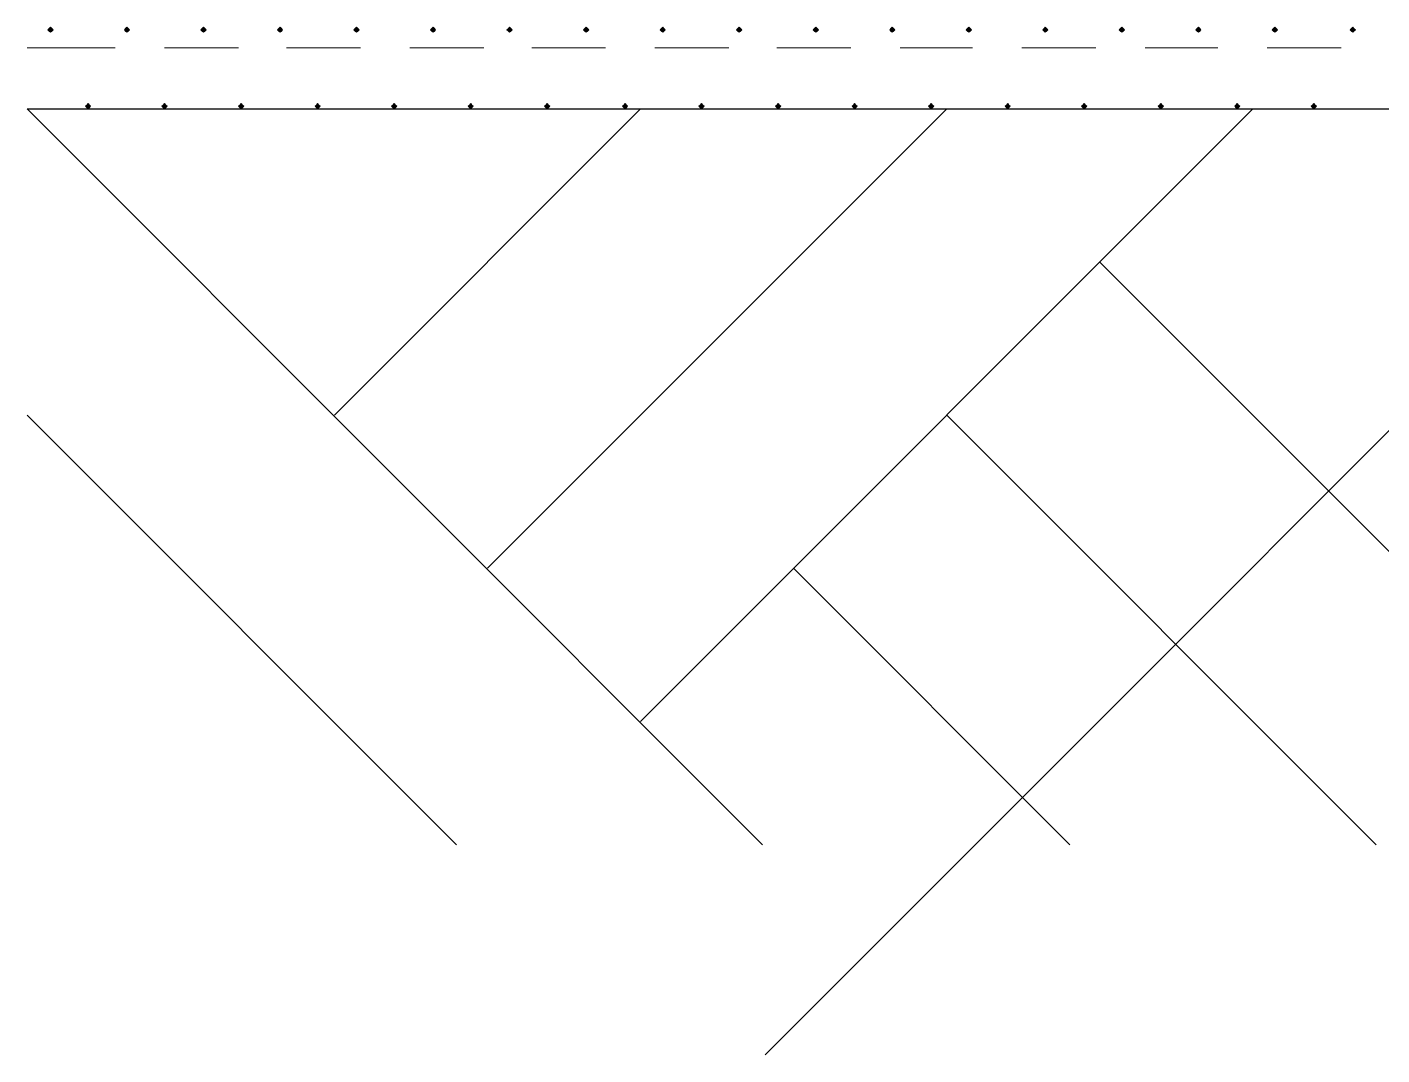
# Model space of a CAD drawing. Header units: millimetres. Extents: x 0 to 420, y 0 to 297.
# Drawn here: x 44.56 to 66.66, y 60.77 to 77.53 of the extents above; entities that cross this region are included whole.
import ezdxf

# ---------------------------------------------------------------- set-up
doc = ezdxf.new("R2010")
doc.units = ezdxf.units.MM

msp = doc.modelspace()

# ---------------------------------------------------------------- hatches: boundary and pattern name
for points in [[(44.937, 77.534), (44.916, 77.512), (44.895, 77.491), (44.916, 77.47), (44.937, 77.449), (44.958, 77.47), (44.979, 77.491), (44.958, 77.512), (44.937, 77.534)], [(46.186, 77.534), (46.164, 77.512), (46.143, 77.491), (46.164, 77.47), (46.186, 77.449), (46.207, 77.47), (46.228, 77.491), (46.207, 77.512), (46.186, 77.534)], [(47.435, 77.534), (47.413, 77.512), (47.392, 77.491), (47.413, 77.47), (47.435, 77.449), (47.456, 77.47), (47.477, 77.491), (47.456, 77.512), (47.435, 77.534)], [(48.683, 77.534), (48.662, 77.512), (48.641, 77.491), (48.662, 77.47), (48.683, 77.449), (48.705, 77.47), (48.726, 77.491), (48.705, 77.512), (48.683, 77.534)], [(49.932, 77.534), (49.911, 77.512), (49.89, 77.491), (49.911, 77.47), (49.932, 77.449), (49.953, 77.47), (49.975, 77.491), (49.953, 77.512), (49.932, 77.534)], [(51.181, 77.534), (51.16, 77.512), (51.139, 77.491), (51.16, 77.47), (51.181, 77.449), (51.202, 77.47), (51.223, 77.491), (51.202, 77.512), (51.181, 77.534)], [(52.43, 77.534), (52.409, 77.512), (52.387, 77.491), (52.409, 77.47), (52.43, 77.449), (52.451, 77.47), (52.472, 77.491), (52.451, 77.512), (52.43, 77.534)], [(53.679, 77.534), (53.657, 77.512), (53.636, 77.491), (53.657, 77.47), (53.679, 77.449), (53.7, 77.47), (53.721, 77.491), (53.7, 77.512), (53.679, 77.534)], [(54.928, 77.534), (54.906, 77.512), (54.885, 77.491), (54.906, 77.47), (54.928, 77.449), (54.949, 77.47), (54.97, 77.491), (54.949, 77.512), (54.928, 77.534)], [(56.176, 77.534), (56.155, 77.512), (56.134, 77.491), (56.155, 77.47), (56.176, 77.449), (56.198, 77.47), (56.219, 77.491), (56.198, 77.512), (56.176, 77.534)], [(57.425, 77.534), (57.404, 77.512), (57.383, 77.491), (57.404, 77.47), (57.425, 77.449), (57.446, 77.47), (57.468, 77.491), (57.446, 77.512), (57.425, 77.534)], [(58.674, 77.534), (58.653, 77.512), (58.632, 77.491), (58.653, 77.47), (58.674, 77.449), (58.695, 77.47), (58.716, 77.491), (58.695, 77.512), (58.674, 77.534)], [(59.923, 77.534), (59.902, 77.512), (59.881, 77.491), (59.902, 77.47), (59.923, 77.449), (59.944, 77.47), (59.965, 77.491), (59.944, 77.512), (59.923, 77.534)], [(61.172, 77.534), (61.151, 77.512), (61.129, 77.491), (61.151, 77.47), (61.172, 77.449), (61.193, 77.47), (61.214, 77.491), (61.193, 77.512), (61.172, 77.534)], [(62.421, 77.534), (62.399, 77.512), (62.378, 77.491), (62.399, 77.47), (62.421, 77.449), (62.442, 77.47), (62.463, 77.491), (62.442, 77.512), (62.421, 77.534)], [(63.669, 77.534), (63.648, 77.512), (63.627, 77.491), (63.648, 77.47), (63.669, 77.449), (63.691, 77.47), (63.712, 77.491), (63.691, 77.512), (63.669, 77.534)], [(64.918, 77.534), (64.897, 77.512), (64.876, 77.491), (64.897, 77.47), (64.918, 77.449), (64.939, 77.47), (64.961, 77.491), (64.939, 77.512), (64.918, 77.534)], [(66.188, 77.534), (66.167, 77.512), (66.146, 77.491), (66.167, 77.47), (66.188, 77.449), (66.209, 77.47), (66.231, 77.491), (66.209, 77.512), (66.188, 77.534)], [(45.551, 76.285), (45.53, 76.263), (45.508, 76.242), (45.53, 76.221), (45.551, 76.2), (45.572, 76.221), (45.593, 76.242), (45.572, 76.263), (45.551, 76.285)], [(46.8, 76.285), (46.778, 76.263), (46.757, 76.242), (46.778, 76.221), (46.8, 76.2), (46.821, 76.221), (46.842, 76.242), (46.821, 76.263), (46.8, 76.285)], [(48.048, 76.285), (48.027, 76.263), (48.006, 76.242), (48.027, 76.221), (48.048, 76.2), (48.07, 76.221), (48.091, 76.242), (48.07, 76.263), (48.048, 76.285)], [(49.297, 76.285), (49.276, 76.263), (49.255, 76.242), (49.276, 76.221), (49.297, 76.2), (49.318, 76.221), (49.339, 76.242), (49.318, 76.263), (49.297, 76.285)], [(50.546, 76.285), (50.525, 76.263), (50.504, 76.242), (50.525, 76.221), (50.546, 76.2), (50.567, 76.221), (50.588, 76.242), (50.567, 76.263), (50.546, 76.285)], [(51.795, 76.285), (51.774, 76.263), (51.753, 76.242), (51.774, 76.221), (51.795, 76.2), (51.816, 76.221), (51.837, 76.242), (51.816, 76.263), (51.795, 76.285)], [(53.044, 76.285), (53.023, 76.263), (53.001, 76.242), (53.023, 76.221), (53.044, 76.2), (53.065, 76.221), (53.086, 76.242), (53.065, 76.263), (53.044, 76.285)], [(54.314, 76.285), (54.293, 76.263), (54.271, 76.242), (54.293, 76.221), (54.314, 76.2), (54.335, 76.221), (54.356, 76.242), (54.335, 76.263), (54.314, 76.285)], [(55.562, 76.285), (55.541, 76.263), (55.52, 76.242), (55.541, 76.221), (55.562, 76.2), (55.584, 76.221), (55.605, 76.242), (55.584, 76.263), (55.562, 76.285)], [(56.811, 76.285), (56.79, 76.263), (56.769, 76.242), (56.79, 76.221), (56.811, 76.2), (56.832, 76.221), (56.854, 76.242), (56.832, 76.263), (56.811, 76.285)], [(58.06, 76.285), (58.039, 76.263), (58.018, 76.242), (58.039, 76.221), (58.06, 76.2), (58.081, 76.221), (58.103, 76.242), (58.081, 76.263), (58.06, 76.285)], [(59.309, 76.285), (59.288, 76.263), (59.267, 76.242), (59.288, 76.221), (59.309, 76.2), (59.33, 76.221), (59.351, 76.242), (59.33, 76.263), (59.309, 76.285)], [(60.558, 76.285), (60.537, 76.263), (60.516, 76.242), (60.537, 76.221), (60.558, 76.2), (60.579, 76.221), (60.6, 76.242), (60.579, 76.263), (60.558, 76.285)], [(61.807, 76.285), (61.786, 76.263), (61.764, 76.242), (61.786, 76.221), (61.807, 76.2), (61.828, 76.221), (61.849, 76.242), (61.828, 76.263), (61.807, 76.285)], [(63.056, 76.285), (63.034, 76.263), (63.013, 76.242), (63.034, 76.221), (63.056, 76.2), (63.077, 76.221), (63.098, 76.242), (63.077, 76.263), (63.056, 76.285)], [(64.304, 76.285), (64.283, 76.263), (64.262, 76.242), (64.283, 76.221), (64.304, 76.2), (64.326, 76.221), (64.347, 76.242), (64.326, 76.263), (64.304, 76.285)], [(65.553, 76.285), (65.532, 76.263), (65.511, 76.242), (65.532, 76.221), (65.553, 76.2), (65.574, 76.221), (65.596, 76.242), (65.574, 76.263), (65.553, 76.285)]]:
    msp.add_hatch(color=7).paths.add_polyline_path(points)

# ---------------------------------------------------------------- linework, layer by layer
at = {"lineweight": 0}
for points in [[(44.937, 77.534), (44.916, 77.512), (44.895, 77.491), (44.916, 77.47), (44.937, 77.449), (44.958, 77.47), (44.979, 77.491), (44.958, 77.512)], [(46.186, 77.534), (46.164, 77.512), (46.143, 77.491), (46.164, 77.47), (46.186, 77.449), (46.207, 77.47), (46.228, 77.491), (46.207, 77.512)], [(47.435, 77.534), (47.413, 77.512), (47.392, 77.491), (47.413, 77.47), (47.435, 77.449), (47.456, 77.47), (47.477, 77.491), (47.456, 77.512)], [(48.683, 77.534), (48.662, 77.512), (48.641, 77.491), (48.662, 77.47), (48.683, 77.449), (48.705, 77.47), (48.726, 77.491), (48.705, 77.512)], [(49.932, 77.534), (49.911, 77.512), (49.89, 77.491), (49.911, 77.47), (49.932, 77.449), (49.953, 77.47), (49.975, 77.491), (49.953, 77.512)], [(51.181, 77.534), (51.16, 77.512), (51.139, 77.491), (51.16, 77.47), (51.181, 77.449), (51.202, 77.47), (51.223, 77.491), (51.202, 77.512)], [(52.43, 77.534), (52.409, 77.512), (52.387, 77.491), (52.409, 77.47), (52.43, 77.449), (52.451, 77.47), (52.472, 77.491), (52.451, 77.512)], [(53.679, 77.534), (53.657, 77.512), (53.636, 77.491), (53.657, 77.47), (53.679, 77.449), (53.7, 77.47), (53.721, 77.491), (53.7, 77.512)], [(54.928, 77.534), (54.906, 77.512), (54.885, 77.491), (54.906, 77.47), (54.928, 77.449), (54.949, 77.47), (54.97, 77.491), (54.949, 77.512)], [(56.176, 77.534), (56.155, 77.512), (56.134, 77.491), (56.155, 77.47), (56.176, 77.449), (56.198, 77.47), (56.219, 77.491), (56.198, 77.512)], [(57.425, 77.534), (57.404, 77.512), (57.383, 77.491), (57.404, 77.47), (57.425, 77.449), (57.446, 77.47), (57.468, 77.491), (57.446, 77.512)], [(58.674, 77.534), (58.653, 77.512), (58.632, 77.491), (58.653, 77.47), (58.674, 77.449), (58.695, 77.47), (58.716, 77.491), (58.695, 77.512)], [(59.923, 77.534), (59.902, 77.512), (59.881, 77.491), (59.902, 77.47), (59.923, 77.449), (59.944, 77.47), (59.965, 77.491), (59.944, 77.512)], [(61.172, 77.534), (61.151, 77.512), (61.129, 77.491), (61.151, 77.47), (61.172, 77.449), (61.193, 77.47), (61.214, 77.491), (61.193, 77.512)], [(62.421, 77.534), (62.399, 77.512), (62.378, 77.491), (62.399, 77.47), (62.421, 77.449), (62.442, 77.47), (62.463, 77.491), (62.442, 77.512)], [(63.669, 77.534), (63.648, 77.512), (63.627, 77.491), (63.648, 77.47), (63.669, 77.449), (63.691, 77.47), (63.712, 77.491), (63.691, 77.512)], [(64.918, 77.534), (64.897, 77.512), (64.876, 77.491), (64.897, 77.47), (64.918, 77.449), (64.939, 77.47), (64.961, 77.491), (64.939, 77.512)], [(66.188, 77.534), (66.167, 77.512), (66.146, 77.491), (66.167, 77.47), (66.188, 77.449), (66.209, 77.47), (66.231, 77.491), (66.209, 77.512)], [(45.551, 76.285), (45.53, 76.263), (45.508, 76.242), (45.53, 76.221), (45.551, 76.2), (45.572, 76.221), (45.593, 76.242), (45.572, 76.263)], [(46.8, 76.285), (46.778, 76.263), (46.757, 76.242), (46.778, 76.221), (46.8, 76.2), (46.821, 76.221), (46.842, 76.242), (46.821, 76.263)], [(48.048, 76.285), (48.027, 76.263), (48.006, 76.242), (48.027, 76.221), (48.048, 76.2), (48.07, 76.221), (48.091, 76.242), (48.07, 76.263)], [(49.297, 76.285), (49.276, 76.263), (49.255, 76.242), (49.276, 76.221), (49.297, 76.2), (49.318, 76.221), (49.339, 76.242), (49.318, 76.263)], [(50.546, 76.285), (50.525, 76.263), (50.504, 76.242), (50.525, 76.221), (50.546, 76.2), (50.567, 76.221), (50.588, 76.242), (50.567, 76.263)], [(51.795, 76.285), (51.774, 76.263), (51.753, 76.242), (51.774, 76.221), (51.795, 76.2), (51.816, 76.221), (51.837, 76.242), (51.816, 76.263)], [(53.044, 76.285), (53.023, 76.263), (53.001, 76.242), (53.023, 76.221), (53.044, 76.2), (53.065, 76.221), (53.086, 76.242), (53.065, 76.263)], [(54.314, 76.285), (54.293, 76.263), (54.271, 76.242), (54.293, 76.221), (54.314, 76.2), (54.335, 76.221), (54.356, 76.242), (54.335, 76.263)], [(55.562, 76.285), (55.541, 76.263), (55.52, 76.242), (55.541, 76.221), (55.562, 76.2), (55.584, 76.221), (55.605, 76.242), (55.584, 76.263)], [(56.811, 76.285), (56.79, 76.263), (56.769, 76.242), (56.79, 76.221), (56.811, 76.2), (56.832, 76.221), (56.854, 76.242), (56.832, 76.263)], [(58.06, 76.285), (58.039, 76.263), (58.018, 76.242), (58.039, 76.221), (58.06, 76.2), (58.081, 76.221), (58.103, 76.242), (58.081, 76.263)], [(59.309, 76.285), (59.288, 76.263), (59.267, 76.242), (59.288, 76.221), (59.309, 76.2), (59.33, 76.221), (59.351, 76.242), (59.33, 76.263)], [(60.558, 76.285), (60.537, 76.263), (60.516, 76.242), (60.537, 76.221), (60.558, 76.2), (60.579, 76.221), (60.6, 76.242), (60.579, 76.263)], [(61.807, 76.285), (61.786, 76.263), (61.764, 76.242), (61.786, 76.221), (61.807, 76.2), (61.828, 76.221), (61.849, 76.242), (61.828, 76.263)], [(63.056, 76.285), (63.034, 76.263), (63.013, 76.242), (63.034, 76.221), (63.056, 76.2), (63.077, 76.221), (63.098, 76.242), (63.077, 76.263)], [(64.304, 76.285), (64.283, 76.263), (64.262, 76.242), (64.283, 76.221), (64.304, 76.2), (64.326, 76.221), (64.347, 76.242), (64.326, 76.263)], [(65.553, 76.285), (65.532, 76.263), (65.511, 76.242), (65.532, 76.221), (65.553, 76.2), (65.574, 76.221), (65.596, 76.242), (65.574, 76.263)]]:
    msp.add_lwpolyline(points, close=True, dxfattribs=at)
at = {"lineweight": 13}
for points in [[(44.556, 77.195), (45.995, 77.195)], [(46.8, 77.195), (48.006, 77.195)], [(48.789, 77.195), (49.996, 77.195)], [(50.8, 77.195), (52.007, 77.195)], [(52.79, 77.195), (53.996, 77.195)], [(54.8, 77.195), (56.007, 77.195)], [(73.025, 77.195), (56.6, 60.77)], [(56.79, 77.195), (57.997, 77.195)], [(58.801, 77.195), (59.986, 77.195)], [(60.791, 77.195), (61.997, 77.195)], [(62.802, 77.195), (63.987, 77.195)], [(64.791, 77.195), (65.998, 77.195)], [(44.556, 76.2), (56.557, 64.198)], [(54.568, 76.2), (49.572, 71.205)], [(59.563, 76.2), (52.07, 68.707)], [(64.558, 76.2), (54.568, 66.209)], [(62.061, 73.702), (71.565, 64.198)], [(44.556, 71.205), (51.562, 64.198)], [(59.563, 71.205), (66.569, 64.198)], [(61.574, 64.198), (57.065, 68.707)]]:
    msp.add_lwpolyline(points, dxfattribs=at)
at = {"lineweight": 30}
msp.add_lwpolyline([(44.556, 76.2), (112.226, 76.2)], dxfattribs=at)

doc.saveas('drawing.dxf')
